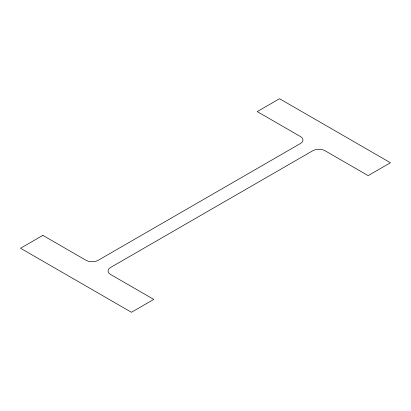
<?xml version="1.0" encoding="UTF-8"?>
<svg xmlns="http://www.w3.org/2000/svg" width="411" height="411" viewBox="0 0 411 411"><rect width="100%" height="100%" fill="white"/><g stroke="black" fill="none" stroke-linecap="round" stroke-linejoin="round"><path stroke-width="0.62" d="M42.857 235.369L20.55 248.249L131.458 312.278L153.765 299.403L110.502 274.425A8.467 4.886 0 0 1 110.502 267.515L312.91 150.657A8.467 4.886 0 0 1 324.88 150.657L368.143 175.631L390.45 162.751L279.542 98.722L257.235 111.597L300.498 136.575A8.467 4.886 0 0 1 300.498 143.485L98.09 260.343A8.467 4.886 0 0 1 86.12 260.343L42.857 235.369"/></g></svg>
